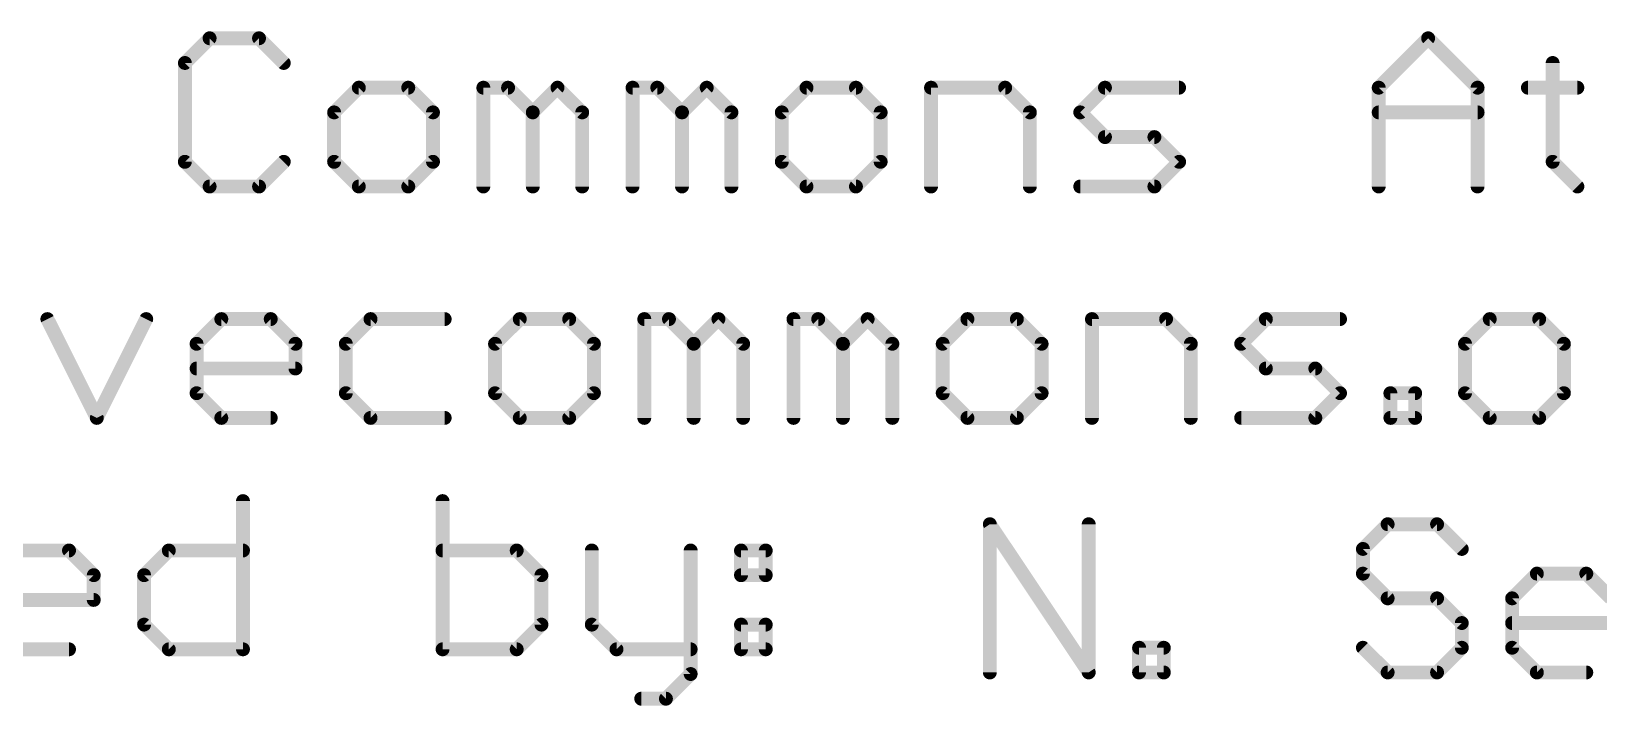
# Model space of a CAD drawing. Extents: x -31 to 86, y -14 to 53.
# Drawn here: x 20.04 to 37.24, y -13.62 to -6.22 of the extents above; entities that cross this region are included whole.
import ezdxf

# ---------------------------------------------------------------- set-up
doc = ezdxf.new("R2010")
doc.units = 0
doc.layers.add('51', color=53, linetype='CONTINUOUS')

msp = doc.modelspace()

# ---------------------------------------------------------------- linework, layer by layer
at = {"layer": '51', "const_width": 0.1524}
for points in [[(21.9961, -6.2978), (21.725, -6.569)], [(22.5385, -6.2978), (21.9961, -6.2978)], [(22.8096, -6.569), (22.5385, -6.2978)], [(34.8222, -6.8401), (35.3646, -6.2978)], [(35.3646, -6.2978), (35.9069, -6.8401)], [(21.725, -6.569), (21.725, -7.6536)], [(36.7306, -6.569), (36.7306, -7.6536)], [(23.6333, -6.8401), (23.3621, -7.1113)], [(24.1756, -6.8401), (23.6333, -6.8401)], [(24.4468, -7.1113), (24.1756, -6.8401)], [(24.9993, -7.9248), (24.9993, -6.8401)], [(24.9993, -6.8401), (25.2705, -6.8401)], [(25.2705, -6.8401), (25.5416, -7.1113)], [(25.5416, -7.1113), (25.8128, -6.8401)], [(25.8128, -6.8401), (26.084, -7.1113)], [(26.6364, -7.9248), (26.6364, -6.8401)], [(26.6364, -6.8401), (26.9076, -6.8401)], [(26.9076, -6.8401), (27.1788, -7.1113)], [(27.1788, -7.1113), (27.4499, -6.8401)], [(27.4499, -6.8401), (27.7211, -7.1113)], [(28.5448, -6.8401), (28.2736, -7.1113)], [(29.0871, -6.8401), (28.5448, -6.8401)], [(29.3583, -7.1113), (29.0871, -6.8401)], [(29.9108, -7.9248), (29.9108, -6.8401)], [(29.9108, -6.8401), (30.7243, -6.8401)], [(30.7243, -6.8401), (30.9954, -7.1113)], [(31.5479, -7.1113), (31.8191, -6.8401)], [(31.8191, -6.8401), (32.6326, -6.8401)], [(34.8222, -7.9248), (34.8222, -6.8401)], [(35.9069, -6.8401), (35.9069, -7.9248)], [(36.4594, -6.8401), (37.0017, -6.8401)], [(23.3621, -7.1113), (23.3621, -7.6536)], [(24.4468, -7.6536), (24.4468, -7.1113)], [(25.5416, -7.1113), (25.5416, -7.9248)], [(26.084, -7.1113), (26.084, -7.9248)], [(27.1788, -7.1113), (27.1788, -7.9248)], [(27.7211, -7.1113), (27.7211, -7.9248)], [(28.2736, -7.1113), (28.2736, -7.6536)], [(29.3583, -7.6536), (29.3583, -7.1113)], [(30.9954, -7.1113), (30.9954, -7.9248)], [(31.8191, -7.3825), (31.5479, -7.1113)], [(34.8222, -7.1113), (35.9069, -7.1113)], [(32.3614, -7.3825), (31.8191, -7.3825)], [(32.6326, -7.6536), (32.3614, -7.3825)], [(21.725, -7.6536), (21.9961, -7.9248)], [(22.5385, -7.9248), (22.8096, -7.6536)], [(23.3621, -7.6536), (23.6333, -7.9248)], [(24.1756, -7.9248), (24.4468, -7.6536)], [(28.2736, -7.6536), (28.5448, -7.9248)], [(29.0871, -7.9248), (29.3583, -7.6536)], [(32.3614, -7.9248), (32.6326, -7.6536)], [(36.7306, -7.6536), (37.0017, -7.9248)], [(21.9961, -7.9248), (22.5385, -7.9248)], [(23.6333, -7.9248), (24.1756, -7.9248)], [(28.5448, -7.9248), (29.0871, -7.9248)], [(31.5479, -7.9248), (32.3614, -7.9248)], [(20.2162, -9.3801), (20.7586, -10.4648)], [(20.7586, -10.4648), (21.3009, -9.3801)], [(21.8534, -9.6513), (22.1246, -9.3801)], [(22.1246, -9.3801), (22.6669, -9.3801)], [(22.6669, -9.3801), (22.938, -9.6513)], [(23.7617, -9.3801), (23.4905, -9.6513)], [(24.5752, -9.3801), (23.7617, -9.3801)], [(25.3989, -9.3801), (25.1277, -9.6513)], [(25.9412, -9.3801), (25.3989, -9.3801)], [(26.2124, -9.6513), (25.9412, -9.3801)], [(26.7649, -10.4648), (26.7649, -9.3801)], [(26.7649, -9.3801), (27.036, -9.3801)], [(27.036, -9.3801), (27.3072, -9.6513)], [(27.3072, -9.6513), (27.5784, -9.3801)], [(27.5784, -9.3801), (27.8495, -9.6513)], [(28.402, -10.4648), (28.402, -9.3801)], [(28.402, -9.3801), (28.6732, -9.3801)], [(28.6732, -9.3801), (28.9443, -9.6513)], [(28.9443, -9.6513), (29.2155, -9.3801)], [(29.2155, -9.3801), (29.4867, -9.6513)], [(30.3103, -9.3801), (30.0392, -9.6513)], [(30.8527, -9.3801), (30.3103, -9.3801)], [(31.1238, -9.6513), (30.8527, -9.3801)], [(31.6763, -10.4648), (31.6763, -9.3801)], [(31.6763, -9.3801), (32.4898, -9.3801)], [(32.4898, -9.3801), (32.761, -9.6513)], [(33.3135, -9.6513), (33.5846, -9.3801)], [(33.5846, -9.3801), (34.3981, -9.3801)], [(36.0404, -9.3801), (35.7692, -9.6513)], [(36.5827, -9.3801), (36.0404, -9.3801)], [(36.8539, -9.6513), (36.5827, -9.3801)], [(21.8534, -10.1936), (21.8534, -9.6513)], [(22.938, -9.6513), (22.938, -9.9225)], [(23.4905, -9.6513), (23.4905, -10.1936)], [(25.1277, -9.6513), (25.1277, -10.1936)], [(26.2124, -10.1936), (26.2124, -9.6513)], [(27.3072, -9.6513), (27.3072, -10.4648)], [(27.8495, -9.6513), (27.8495, -10.4648)], [(28.9443, -9.6513), (28.9443, -10.4648)], [(29.4867, -9.6513), (29.4867, -10.4648)], [(30.0392, -9.6513), (30.0392, -10.1936)], [(31.1238, -10.1936), (31.1238, -9.6513)], [(32.761, -9.6513), (32.761, -10.4648)], [(33.5846, -9.9225), (33.3135, -9.6513)], [(35.7692, -9.6513), (35.7692, -10.1936)], [(36.8539, -10.1936), (36.8539, -9.6513)], [(22.938, -9.9225), (21.8534, -9.9225)], [(34.127, -9.9225), (33.5846, -9.9225)], [(34.3981, -10.1936), (34.127, -9.9225)], [(22.1246, -10.4648), (21.8534, -10.1936)], [(23.4905, -10.1936), (23.7617, -10.4648)], [(25.1277, -10.1936), (25.3989, -10.4648)], [(25.9412, -10.4648), (26.2124, -10.1936)], [(30.0392, -10.1936), (30.3103, -10.4648)], [(30.8527, -10.4648), (31.1238, -10.1936)], [(34.127, -10.4648), (34.3981, -10.1936)], [(34.9506, -10.4648), (34.9506, -10.1936)], [(34.9506, -10.1936), (35.2218, -10.1936)], [(35.2218, -10.1936), (35.2218, -10.4648)], [(35.7692, -10.1936), (36.0404, -10.4648)], [(36.5827, -10.4648), (36.8539, -10.1936)], [(22.6669, -10.4648), (22.1246, -10.4648)], [(23.7617, -10.4648), (24.5752, -10.4648)], [(25.3989, -10.4648), (25.9412, -10.4648)], [(30.3103, -10.4648), (30.8527, -10.4648)], [(33.3135, -10.4648), (34.127, -10.4648)], [(35.2218, -10.4648), (34.9506, -10.4648)], [(36.0404, -10.4648), (36.5827, -10.4648)], [(22.3622, -11.3778), (22.3622, -13.0048)], [(24.5519, -11.3778), (24.5519, -13.0048)], [(30.5562, -13.2588), (30.5562, -11.6318)], [(30.5562, -11.6318), (31.6409, -13.2588)], [(31.6409, -13.2588), (31.6409, -11.6318)], [(34.9203, -11.6318), (34.6491, -11.903)], [(35.4626, -11.6318), (34.9203, -11.6318)], [(35.7338, -11.903), (35.4626, -11.6318)], [(19.9116, -11.9201), (20.4539, -11.9201)], [(20.4539, -11.9201), (20.7251, -12.1913)], [(21.2776, -12.1913), (21.5487, -11.9201)], [(21.5487, -11.9201), (22.3622, -11.9201)], [(25.3654, -11.9201), (24.5519, -11.9201)], [(25.6365, -12.1913), (25.3654, -11.9201)], [(26.189, -11.9201), (26.189, -12.7336)], [(27.2737, -11.9201), (27.2737, -13.276)], [(27.8262, -11.9201), (28.0974, -11.9201)], [(27.8262, -12.1913), (27.8262, -11.9201)], [(28.0974, -11.9201), (28.0974, -12.1913)], [(34.6491, -11.903), (34.6491, -12.1741)], [(20.7251, -12.1913), (20.7251, -12.4625)], [(21.2776, -12.7336), (21.2776, -12.1913)], [(25.6365, -12.7336), (25.6365, -12.1913)], [(28.0974, -12.1913), (27.8262, -12.1913)], [(34.6491, -12.1741), (34.9203, -12.4453)], [(36.2862, -12.4453), (36.5574, -12.1741)], [(36.5574, -12.1741), (37.0997, -12.1741)], [(37.0997, -12.1741), (37.3709, -12.4453)], [(34.9203, -12.4453), (35.4626, -12.4453)], [(35.4626, -12.4453), (35.7338, -12.7165)], [(36.2862, -12.9876), (36.2862, -12.4453)], [(20.7251, -12.4625), (19.6404, -12.4625)], [(21.5487, -13.0048), (21.2776, -12.7336)], [(25.3654, -13.0048), (25.6365, -12.7336)], [(26.189, -12.7336), (26.4602, -13.0048)], [(27.8262, -12.7336), (28.0974, -12.7336)], [(27.8262, -13.0048), (27.8262, -12.7336)], [(28.0974, -12.7336), (28.0974, -13.0048)], [(35.7338, -12.7165), (35.7338, -12.9876)], [(37.3709, -12.7165), (36.2862, -12.7165)], [(20.4539, -13.0048), (19.9116, -13.0048)], [(22.3622, -13.0048), (21.5487, -13.0048)], [(24.5519, -13.0048), (25.3654, -13.0048)], [(26.4602, -13.0048), (27.2737, -13.0048)], [(28.0974, -13.0048), (27.8262, -13.0048)], [(32.1934, -13.2588), (32.1934, -12.9876)], [(32.1934, -12.9876), (32.4645, -12.9876)], [(32.4645, -12.9876), (32.4645, -13.2588)], [(34.9203, -13.2588), (34.6491, -12.9876)], [(35.7338, -12.9876), (35.4626, -13.2588)], [(36.5574, -13.2588), (36.2862, -12.9876)], [(27.2737, -13.276), (27.0025, -13.5471)], [(32.4645, -13.2588), (32.1934, -13.2588)], [(35.4626, -13.2588), (34.9203, -13.2588)], [(37.0997, -13.2588), (36.5574, -13.2588)], [(27.0025, -13.5471), (26.7314, -13.5471)]]:
    msp.add_lwpolyline(points, dxfattribs=at)
at = {"layer": '51', "const_width": 0.0762}
for points in [[(21.9961, -6.2597, 1), (21.9961, -6.3359)], [(22.0231, -6.3248, 1), (21.9692, -6.2709)], [(22.5654, -6.2709, 1), (22.5115, -6.3248)], [(22.5385, -6.3359, 1), (22.5385, -6.2597)], [(35.3915, -6.2709, 1), (35.3376, -6.3248)], [(35.3915, -6.3248, 1), (35.3376, -6.2709)], [(21.698, -6.542, 1), (21.7519, -6.5959)], [(21.7631, -6.569, 1), (21.6869, -6.569)], [(22.7827, -6.5959, 1), (22.8366, -6.542)], [(36.7687, -6.569, 1), (36.6925, -6.569)], [(23.6333, -6.802, 1), (23.6333, -6.8782)], [(23.6602, -6.8671, 1), (23.6064, -6.8132)], [(24.2026, -6.8132, 1), (24.1487, -6.8671)], [(24.1756, -6.8782, 1), (24.1756, -6.802)], [(25.0374, -6.8401, 1), (24.9612, -6.8401)], [(24.9993, -6.802, 1), (24.9993, -6.8782)], [(25.2974, -6.8132, 1), (25.2435, -6.8671)], [(25.2705, -6.8782, 1), (25.2705, -6.802)], [(25.8397, -6.8132, 1), (25.7858, -6.8671)], [(25.8397, -6.8671, 1), (25.7858, -6.8132)], [(26.6745, -6.8401, 1), (26.5983, -6.8401)], [(26.6364, -6.802, 1), (26.6364, -6.8782)], [(26.9346, -6.8132, 1), (26.8807, -6.8671)], [(26.9076, -6.8782, 1), (26.9076, -6.802)], [(27.4769, -6.8132, 1), (27.423, -6.8671)], [(27.4769, -6.8671, 1), (27.423, -6.8132)], [(28.5448, -6.802, 1), (28.5448, -6.8782)], [(28.5717, -6.8671, 1), (28.5178, -6.8132)], [(29.114, -6.8132, 1), (29.0602, -6.8671)], [(29.0871, -6.8782, 1), (29.0871, -6.802)], [(29.9489, -6.8401, 1), (29.8727, -6.8401)], [(29.9108, -6.802, 1), (29.9108, -6.8782)], [(30.7512, -6.8132, 1), (30.6973, -6.8671)], [(30.7243, -6.8782, 1), (30.7243, -6.802)], [(31.8191, -6.802, 1), (31.8191, -6.8782)], [(31.846, -6.8671, 1), (31.7921, -6.8132)], [(32.6326, -6.8782, 1), (32.6326, -6.802)], [(34.8603, -6.8401, 1), (34.7841, -6.8401)], [(34.7953, -6.8132, 1), (34.8492, -6.8671)], [(35.945, -6.8401, 1), (35.8688, -6.8401)], [(35.8799, -6.8671, 1), (35.9338, -6.8132)], [(36.4594, -6.802, 1), (36.4594, -6.8782)], [(37.0017, -6.8782, 1), (37.0017, -6.802)], [(23.4002, -7.1113, 1), (23.324, -7.1113)], [(23.3352, -7.0844, 1), (23.3891, -7.1382)], [(24.4849, -7.1113, 1), (24.4087, -7.1113)], [(24.4199, -7.1382, 1), (24.4737, -7.0844)], [(25.5797, -7.1113, 1), (25.5035, -7.1113)], [(25.5147, -7.0844, 1), (25.5686, -7.1382)], [(25.5147, -7.1382, 1), (25.5686, -7.0844)], [(26.1221, -7.1113, 1), (26.0459, -7.1113)], [(26.057, -7.1382, 1), (26.1109, -7.0844)], [(27.2169, -7.1113, 1), (27.1407, -7.1113)], [(27.1518, -7.0844, 1), (27.2057, -7.1382)], [(27.1518, -7.1382, 1), (27.2057, -7.0844)], [(27.7592, -7.1113, 1), (27.683, -7.1113)], [(27.6942, -7.1382, 1), (27.7481, -7.0844)], [(28.3117, -7.1113, 1), (28.2355, -7.1113)], [(28.2467, -7.0844, 1), (28.3005, -7.1382)], [(29.3964, -7.1113, 1), (29.3202, -7.1113)], [(29.3313, -7.1382, 1), (29.3852, -7.0844)], [(31.0335, -7.1113, 1), (30.9573, -7.1113)], [(30.9685, -7.1382, 1), (31.0224, -7.0844)], [(31.5749, -7.0844, 1), (31.521, -7.1382)], [(31.521, -7.0844, 1), (31.5749, -7.1382)], [(34.8222, -7.0732, 1), (34.8222, -7.1494)], [(35.9069, -7.1494, 1), (35.9069, -7.0732)], [(31.8191, -7.3444, 1), (31.8191, -7.4206)], [(31.7921, -7.4094, 1), (31.846, -7.3555)], [(32.3884, -7.3555, 1), (32.3345, -7.4094)], [(32.3614, -7.4206, 1), (32.3614, -7.3444)], [(21.7519, -7.6267, 1), (21.698, -7.6806)], [(21.6869, -7.6536, 1), (21.7631, -7.6536)], [(22.8366, -7.6806, 1), (22.7827, -7.6267)], [(23.3891, -7.6267, 1), (23.3352, -7.6806)], [(23.324, -7.6536, 1), (23.4002, -7.6536)], [(24.4087, -7.6536, 1), (24.4849, -7.6536)], [(24.4737, -7.6806, 1), (24.4199, -7.6267)], [(28.3005, -7.6267, 1), (28.2467, -7.6806)], [(28.2355, -7.6536, 1), (28.3117, -7.6536)], [(29.3202, -7.6536, 1), (29.3964, -7.6536)], [(29.3852, -7.6806, 1), (29.3313, -7.6267)], [(32.6595, -7.6806, 1), (32.6056, -7.6267)], [(32.6056, -7.6806, 1), (32.6595, -7.6267)], [(36.7575, -7.6267, 1), (36.7036, -7.6806)], [(36.6925, -7.6536, 1), (36.7687, -7.6536)], [(21.9961, -7.8867, 1), (21.9961, -7.9629)], [(21.9692, -7.9517, 1), (22.0231, -7.8979)], [(22.5115, -7.8979, 1), (22.5654, -7.9517)], [(22.5385, -7.9629, 1), (22.5385, -7.8867)], [(23.6333, -7.8867, 1), (23.6333, -7.9629)], [(23.6064, -7.9517, 1), (23.6602, -7.8979)], [(24.1487, -7.8979, 1), (24.2026, -7.9517)], [(24.1756, -7.9629, 1), (24.1756, -7.8867)], [(24.9612, -7.9248, 1), (25.0374, -7.9248)], [(25.5035, -7.9248, 1), (25.5797, -7.9248)], [(26.0459, -7.9248, 1), (26.1221, -7.9248)], [(26.5983, -7.9248, 1), (26.6745, -7.9248)], [(27.1407, -7.9248, 1), (27.2169, -7.9248)], [(27.683, -7.9248, 1), (27.7592, -7.9248)], [(28.5448, -7.8867, 1), (28.5448, -7.9629)], [(28.5178, -7.9517, 1), (28.5717, -7.8979)], [(29.0602, -7.8979, 1), (29.114, -7.9517)], [(29.0871, -7.9629, 1), (29.0871, -7.8867)], [(29.8727, -7.9248, 1), (29.9489, -7.9248)], [(30.9573, -7.9248, 1), (31.0335, -7.9248)], [(31.5479, -7.8867, 1), (31.5479, -7.9629)], [(32.3345, -7.8979, 1), (32.3884, -7.9517)], [(32.3614, -7.9629, 1), (32.3614, -7.8867)], [(34.7841, -7.9248, 1), (34.8603, -7.9248)], [(35.8688, -7.9248, 1), (35.945, -7.9248)], [(36.9748, -7.9517, 1), (37.0287, -7.8979)], [(20.2503, -9.3631, 1), (20.1822, -9.3972)], [(21.335, -9.3972, 1), (21.2668, -9.3631)], [(22.1246, -9.342, 1), (22.1246, -9.4182)], [(22.1515, -9.4071, 1), (22.0976, -9.3532)], [(22.6938, -9.3532, 1), (22.6399, -9.4071)], [(22.6669, -9.4182, 1), (22.6669, -9.342)], [(23.7617, -9.342, 1), (23.7617, -9.4182)], [(23.7886, -9.4071, 1), (23.7348, -9.3532)], [(24.5752, -9.4182, 1), (24.5752, -9.342)], [(25.3989, -9.342, 1), (25.3989, -9.4182)], [(25.4258, -9.4071, 1), (25.3719, -9.3532)], [(25.9681, -9.3532, 1), (25.9143, -9.4071)], [(25.9412, -9.4182, 1), (25.9412, -9.342)], [(26.803, -9.3801, 1), (26.7268, -9.3801)], [(26.7649, -9.342, 1), (26.7649, -9.4182)], [(27.063, -9.3532, 1), (27.0091, -9.4071)], [(27.036, -9.4182, 1), (27.036, -9.342)], [(27.6053, -9.3532, 1), (27.5514, -9.4071)], [(27.6053, -9.4071, 1), (27.5514, -9.3532)], [(28.4401, -9.3801, 1), (28.3639, -9.3801)], [(28.402, -9.342, 1), (28.402, -9.4182)], [(28.7001, -9.3532, 1), (28.6462, -9.4071)], [(28.6732, -9.4182, 1), (28.6732, -9.342)], [(29.2424, -9.3532, 1), (29.1886, -9.4071)], [(29.2424, -9.4071, 1), (29.1886, -9.3532)], [(30.3103, -9.342, 1), (30.3103, -9.4182)], [(30.3373, -9.4071, 1), (30.2834, -9.3532)], [(30.8796, -9.3532, 1), (30.8257, -9.4071)], [(30.8527, -9.4182, 1), (30.8527, -9.342)], [(31.7144, -9.3801, 1), (31.6382, -9.3801)], [(31.6763, -9.342, 1), (31.6763, -9.4182)], [(32.5168, -9.3532, 1), (32.4629, -9.4071)], [(32.4898, -9.4182, 1), (32.4898, -9.342)], [(33.5846, -9.342, 1), (33.5846, -9.4182)], [(33.6116, -9.4071, 1), (33.5577, -9.3532)], [(34.3981, -9.4182, 1), (34.3981, -9.342)], [(36.0404, -9.342, 1), (36.0404, -9.4182)], [(36.0673, -9.4071, 1), (36.0134, -9.3532)], [(36.6097, -9.3532, 1), (36.5558, -9.4071)], [(36.5827, -9.4182, 1), (36.5827, -9.342)], [(21.8915, -9.6513, 1), (21.8153, -9.6513)], [(21.8264, -9.6244, 1), (21.8803, -9.6782)], [(22.9761, -9.6513, 1), (22.8999, -9.6513)], [(22.9111, -9.6782, 1), (22.965, -9.6244)], [(23.5286, -9.6513, 1), (23.4524, -9.6513)], [(23.4636, -9.6244, 1), (23.5175, -9.6782)], [(25.1658, -9.6513, 1), (25.0896, -9.6513)], [(25.1008, -9.6244, 1), (25.1546, -9.6782)], [(26.2505, -9.6513, 1), (26.1743, -9.6513)], [(26.1854, -9.6782, 1), (26.2393, -9.6244)], [(27.3453, -9.6513, 1), (27.2691, -9.6513)], [(27.2802, -9.6244, 1), (27.3341, -9.6782)], [(27.2802, -9.6782, 1), (27.3341, -9.6244)], [(27.8876, -9.6513, 1), (27.8114, -9.6513)], [(27.8226, -9.6782, 1), (27.8765, -9.6244)], [(28.9824, -9.6513, 1), (28.9062, -9.6513)], [(28.9174, -9.6244, 1), (28.9713, -9.6782)], [(28.9174, -9.6782, 1), (28.9713, -9.6244)], [(29.5248, -9.6513, 1), (29.4486, -9.6513)], [(29.4597, -9.6782, 1), (29.5136, -9.6244)], [(30.0773, -9.6513, 1), (30.0011, -9.6513)], [(30.0122, -9.6244, 1), (30.0661, -9.6782)], [(31.1619, -9.6513, 1), (31.0857, -9.6513)], [(31.0969, -9.6782, 1), (31.1508, -9.6244)], [(32.7991, -9.6513, 1), (32.7229, -9.6513)], [(32.734, -9.6782, 1), (32.7879, -9.6244)], [(33.3404, -9.6244, 1), (33.2865, -9.6782)], [(33.2865, -9.6244, 1), (33.3404, -9.6782)], [(35.8073, -9.6513, 1), (35.7311, -9.6513)], [(35.7423, -9.6244, 1), (35.7962, -9.6782)], [(36.892, -9.6513, 1), (36.8158, -9.6513)], [(36.8269, -9.6782, 1), (36.8808, -9.6244)], [(21.8534, -9.8844, 1), (21.8534, -9.9606)], [(22.8999, -9.9225, 1), (22.9761, -9.9225)], [(22.938, -9.9606, 1), (22.938, -9.8844)], [(33.5846, -9.8844, 1), (33.5846, -9.9606)], [(33.5577, -9.9494, 1), (33.6116, -9.8955)], [(34.1539, -9.8955, 1), (34.1, -9.9494)], [(34.127, -9.9606, 1), (34.127, -9.8844)], [(21.8803, -10.1667, 1), (21.8264, -10.2206)], [(23.5175, -10.1667, 1), (23.4636, -10.2206)], [(25.1546, -10.1667, 1), (25.1008, -10.2206)], [(26.2393, -10.2206, 1), (26.1854, -10.1667)], [(30.0661, -10.1667, 1), (30.0122, -10.2206)], [(31.1508, -10.2206, 1), (31.0969, -10.1667)], [(34.4251, -10.2206, 1), (34.3712, -10.1667)], [(34.3712, -10.2206, 1), (34.4251, -10.1667)], [(34.9887, -10.1936, 1), (34.9125, -10.1936)], [(34.9506, -10.1555, 1), (34.9506, -10.2317)], [(35.2599, -10.1936, 1), (35.1837, -10.1936)], [(35.2218, -10.2317, 1), (35.2218, -10.1555)], [(35.7962, -10.1667, 1), (35.7423, -10.2206)], [(36.8808, -10.2206, 1), (36.8269, -10.1667)], [(21.8153, -10.1936, 1), (21.8915, -10.1936)], [(23.4524, -10.1936, 1), (23.5286, -10.1936)], [(25.0896, -10.1936, 1), (25.1658, -10.1936)], [(26.1743, -10.1936, 1), (26.2505, -10.1936)], [(30.0011, -10.1936, 1), (30.0773, -10.1936)], [(31.0857, -10.1936, 1), (31.1619, -10.1936)], [(35.7311, -10.1936, 1), (35.8073, -10.1936)], [(36.8158, -10.1936, 1), (36.892, -10.1936)], [(20.7245, -10.4478, 1), (20.7926, -10.4818)], [(20.7245, -10.4818, 1), (20.7926, -10.4478)], [(22.1246, -10.4267, 1), (22.1246, -10.5029)], [(22.0976, -10.4917, 1), (22.1515, -10.4379)], [(22.6669, -10.5029, 1), (22.6669, -10.4267)], [(23.7617, -10.4267, 1), (23.7617, -10.5029)], [(23.7348, -10.4917, 1), (23.7886, -10.4379)], [(24.5752, -10.5029, 1), (24.5752, -10.4267)], [(25.3989, -10.4267, 1), (25.3989, -10.5029)], [(25.3719, -10.4917, 1), (25.4258, -10.4379)], [(25.9143, -10.4379, 1), (25.9681, -10.4917)], [(25.9412, -10.5029, 1), (25.9412, -10.4267)], [(26.7268, -10.4648, 1), (26.803, -10.4648)], [(27.2691, -10.4648, 1), (27.3453, -10.4648)], [(27.8114, -10.4648, 1), (27.8876, -10.4648)], [(28.3639, -10.4648, 1), (28.4401, -10.4648)], [(28.9062, -10.4648, 1), (28.9824, -10.4648)], [(29.4486, -10.4648, 1), (29.5248, -10.4648)], [(30.3103, -10.4267, 1), (30.3103, -10.5029)], [(30.2834, -10.4917, 1), (30.3373, -10.4379)], [(30.8257, -10.4379, 1), (30.8796, -10.4917)], [(30.8527, -10.5029, 1), (30.8527, -10.4267)], [(31.6382, -10.4648, 1), (31.7144, -10.4648)], [(32.7229, -10.4648, 1), (32.7991, -10.4648)], [(33.3135, -10.4267, 1), (33.3135, -10.5029)], [(34.1, -10.4379, 1), (34.1539, -10.4917)], [(34.127, -10.5029, 1), (34.127, -10.4267)], [(34.9506, -10.4267, 1), (34.9506, -10.5029)], [(34.9125, -10.4648, 1), (34.9887, -10.4648)], [(35.1837, -10.4648, 1), (35.2599, -10.4648)], [(35.2218, -10.5029, 1), (35.2218, -10.4267)], [(36.0404, -10.4267, 1), (36.0404, -10.5029)], [(36.0134, -10.4917, 1), (36.0673, -10.4379)], [(36.5558, -10.4379, 1), (36.6096, -10.4917)], [(36.5827, -10.5029, 1), (36.5827, -10.4267)], [(22.4003, -11.3778, 1), (22.3241, -11.3778)], [(24.59, -11.3778, 1), (24.5138, -11.3778)], [(30.5943, -11.6318, 1), (30.5181, -11.6318)], [(30.5879, -11.6107, 1), (30.5245, -11.6529)], [(31.679, -11.6318, 1), (31.6028, -11.6318)], [(34.9203, -11.5937, 1), (34.9203, -11.6699)], [(34.9472, -11.6588, 1), (34.8933, -11.6049)], [(35.4895, -11.6049, 1), (35.4356, -11.6588)], [(35.4626, -11.6699, 1), (35.4626, -11.5937)], [(20.4809, -11.8932, 1), (20.427, -11.9471)], [(20.4539, -11.9582, 1), (20.4539, -11.882)], [(21.5487, -11.882, 1), (21.5487, -11.9582)], [(21.5757, -11.9471, 1), (21.5218, -11.8932)], [(22.3622, -11.9582, 1), (22.3622, -11.882)], [(24.5519, -11.882, 1), (24.5519, -11.9582)], [(25.3923, -11.8932, 1), (25.3384, -11.9471)], [(25.3654, -11.9582, 1), (25.3654, -11.882)], [(26.2271, -11.9201, 1), (26.1509, -11.9201)], [(27.3118, -11.9201, 1), (27.2356, -11.9201)], [(27.8262, -11.882, 1), (27.8262, -11.9582)], [(27.8643, -11.9201, 1), (27.7881, -11.9201)], [(28.1355, -11.9201, 1), (28.0593, -11.9201)], [(28.0974, -11.9582, 1), (28.0974, -11.882)], [(34.6221, -11.876, 1), (34.676, -11.9299)], [(34.6872, -11.903, 1), (34.611, -11.903)], [(35.7068, -11.9299, 1), (35.7607, -11.876)], [(20.7632, -12.1913, 1), (20.687, -12.1913)], [(20.6981, -12.2182, 1), (20.752, -12.1644)], [(21.3157, -12.1913, 1), (21.2395, -12.1913)], [(21.2506, -12.1644, 1), (21.3045, -12.2182)], [(25.6746, -12.1913, 1), (25.5984, -12.1913)], [(25.6096, -12.2182, 1), (25.6635, -12.1644)], [(27.8262, -12.1532, 1), (27.8262, -12.2294)], [(27.7881, -12.1913, 1), (27.8643, -12.1913)], [(28.0593, -12.1913, 1), (28.1355, -12.1913)], [(28.0974, -12.2294, 1), (28.0974, -12.1532)], [(34.676, -12.1472, 1), (34.6221, -12.2011)], [(34.611, -12.1741, 1), (34.6872, -12.1741)], [(36.5574, -12.136, 1), (36.5574, -12.2122)], [(36.5844, -12.2011, 1), (36.5305, -12.1472)], [(37.1267, -12.1472, 1), (37.0728, -12.2011)], [(37.0997, -12.2122, 1), (37.0997, -12.136)], [(34.9203, -12.4072, 1), (34.9203, -12.4834)], [(35.4895, -12.4184, 1), (35.4356, -12.4722)], [(35.4626, -12.4834, 1), (35.4626, -12.4072)], [(36.3243, -12.4453, 1), (36.2481, -12.4453)], [(20.687, -12.4625, 1), (20.7632, -12.4625)], [(20.7251, -12.5006, 1), (20.7251, -12.4244)], [(34.8933, -12.4722, 1), (34.9472, -12.4184)], [(36.2593, -12.4184, 1), (36.3132, -12.4722)], [(21.3045, -12.7067, 1), (21.2506, -12.7606)], [(21.2395, -12.7336, 1), (21.3157, -12.7336)], [(25.5984, -12.7336, 1), (25.6746, -12.7336)], [(25.6635, -12.7606, 1), (25.6096, -12.7067)], [(26.216, -12.7067, 1), (26.1621, -12.7606)], [(26.1509, -12.7336, 1), (26.2271, -12.7336)], [(27.8262, -12.6955, 1), (27.8262, -12.7717)], [(27.8643, -12.7336, 1), (27.7881, -12.7336)], [(28.1355, -12.7336, 1), (28.0593, -12.7336)], [(28.0974, -12.7717, 1), (28.0974, -12.6955)], [(35.7719, -12.7165, 1), (35.6957, -12.7165)], [(35.7068, -12.7434, 1), (35.7607, -12.6895)], [(36.2862, -12.6784, 1), (36.2862, -12.7546)], [(20.4539, -13.0429, 1), (20.4539, -12.9667)], [(21.5487, -12.9667, 1), (21.5487, -13.0429)], [(21.5218, -13.0317, 1), (21.5757, -12.9779)], [(22.3241, -13.0048, 1), (22.4003, -13.0048)], [(22.3622, -13.0429, 1), (22.3622, -12.9667)], [(24.5519, -12.9667, 1), (24.5519, -13.0429)], [(24.5138, -13.0048, 1), (24.59, -13.0048)], [(25.3384, -12.9779, 1), (25.3923, -13.0317)], [(25.3654, -13.0429, 1), (25.3654, -12.9667)], [(26.4602, -12.9667, 1), (26.4602, -13.0429)], [(26.4333, -13.0317, 1), (26.4871, -12.9779)], [(27.2737, -13.0429, 1), (27.2737, -12.9667)], [(27.8262, -12.9667, 1), (27.8262, -13.0429)], [(27.7881, -13.0048, 1), (27.8643, -13.0048)], [(28.0593, -13.0048, 1), (28.1355, -13.0048)], [(28.0974, -13.0429, 1), (28.0974, -12.9667)], [(32.2315, -12.9876, 1), (32.1553, -12.9876)], [(32.1934, -12.9495, 1), (32.1934, -13.0257)], [(32.5026, -12.9876, 1), (32.4264, -12.9876)], [(32.4645, -13.0257, 1), (32.4645, -12.9495)], [(34.676, -12.9607, 1), (34.6221, -13.0146)], [(35.6957, -12.9876, 1), (35.7719, -12.9876)], [(35.7607, -13.0146, 1), (35.7068, -12.9607)], [(36.3132, -12.9607, 1), (36.2593, -13.0146)], [(36.2481, -12.9876, 1), (36.3243, -12.9876)], [(27.2356, -13.276, 1), (27.3118, -13.276)], [(27.3006, -13.3029, 1), (27.2468, -13.249)], [(30.5181, -13.2588, 1), (30.5943, -13.2588)], [(31.6028, -13.2588, 1), (31.679, -13.2588)], [(31.6092, -13.2799, 1), (31.6726, -13.2377)], [(32.1934, -13.2207, 1), (32.1934, -13.2969)], [(32.1553, -13.2588, 1), (32.2315, -13.2588)], [(32.4264, -13.2588, 1), (32.5026, -13.2588)], [(32.4645, -13.2969, 1), (32.4645, -13.2207)], [(34.9203, -13.2207, 1), (34.9203, -13.2969)], [(34.8933, -13.2857, 1), (34.9472, -13.2319)], [(35.4356, -13.2319, 1), (35.4895, -13.2857)], [(35.4626, -13.2969, 1), (35.4626, -13.2207)], [(36.5574, -13.2207, 1), (36.5574, -13.2969)], [(36.5305, -13.2857, 1), (36.5844, -13.2319)], [(37.0997, -13.2969, 1), (37.0997, -13.2207)], [(26.7314, -13.509, 1), (26.7314, -13.5852)], [(26.9756, -13.5202, 1), (27.0295, -13.5741)], [(27.0025, -13.5852, 1), (27.0025, -13.509)]]:
    msp.add_lwpolyline(points, format="xyb", dxfattribs=at)

doc.saveas('drawing.dxf')
